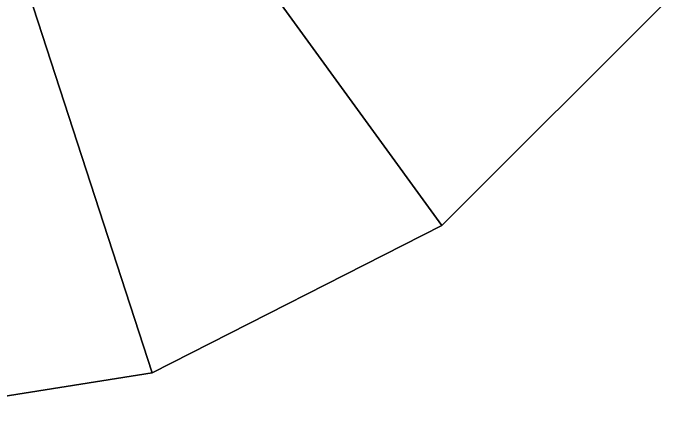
# Model space of a CAD drawing. Extents: x -3.3 to 26.7, y -2 to 14.5.
# Drawn here: x 20.133 to 20.925, y 1 to 1.494 of the extents above; entities that cross this region are included whole.
import ezdxf

# ---------------------------------------------------------------- set-up
doc = ezdxf.new("R2010")
doc.units = 0
doc.layers.add('UB3D', color=1, linetype='CONTINUOUS')

msp = doc.modelspace()

# ---------------------------------------------------------------- linework, layer by layer
at = {"layer": 'UB3D', "color": 175}
for points in [[(19.9136, 2.25, -12.6416), (19.9136, 0.999999, -12.6416), (20.299871, 1.061179, -12.6416)], [(19.9136, 2.25, -12.6416), (20.299871, 1.061179, -12.6416), (20.648331, 1.238728, -12.6416)], [(19.9136, 2.25, -12.6416), (20.648331, 1.238728, -12.6416), (20.924871, 1.515268, -12.6416)], [(19.9136, 2.25, -5.6416), (20.924871, 1.515268, -5.6416), (20.648331, 1.238728, -5.6416)], [(19.9136, 2.25, -5.6416), (20.648331, 1.238728, -5.6416), (20.299871, 1.061179, -5.6416)], [(19.9136, 2.25, -5.6416), (20.299871, 1.061179, -5.6416), (19.9136, 0.999999, -5.6416)], [(20.924871, 1.515268, -12.6416), (20.648331, 1.238728, -12.6416), (20.648331, 1.238728, -5.6416), (20.924871, 1.515268, -5.6416)], [(20.648331, 1.238728, -12.6416), (20.299871, 1.061179, -12.6416), (20.299871, 1.061179, -5.6416), (20.648331, 1.238728, -5.6416)], [(20.299871, 1.061179, -12.6416), (19.9136, 0.999999, -12.6416), (19.9136, 0.999999, -5.6416), (20.299871, 1.061179, -5.6416)]]:
    msp.add_3dface(points, dxfattribs=at)

doc.saveas('drawing.dxf')
